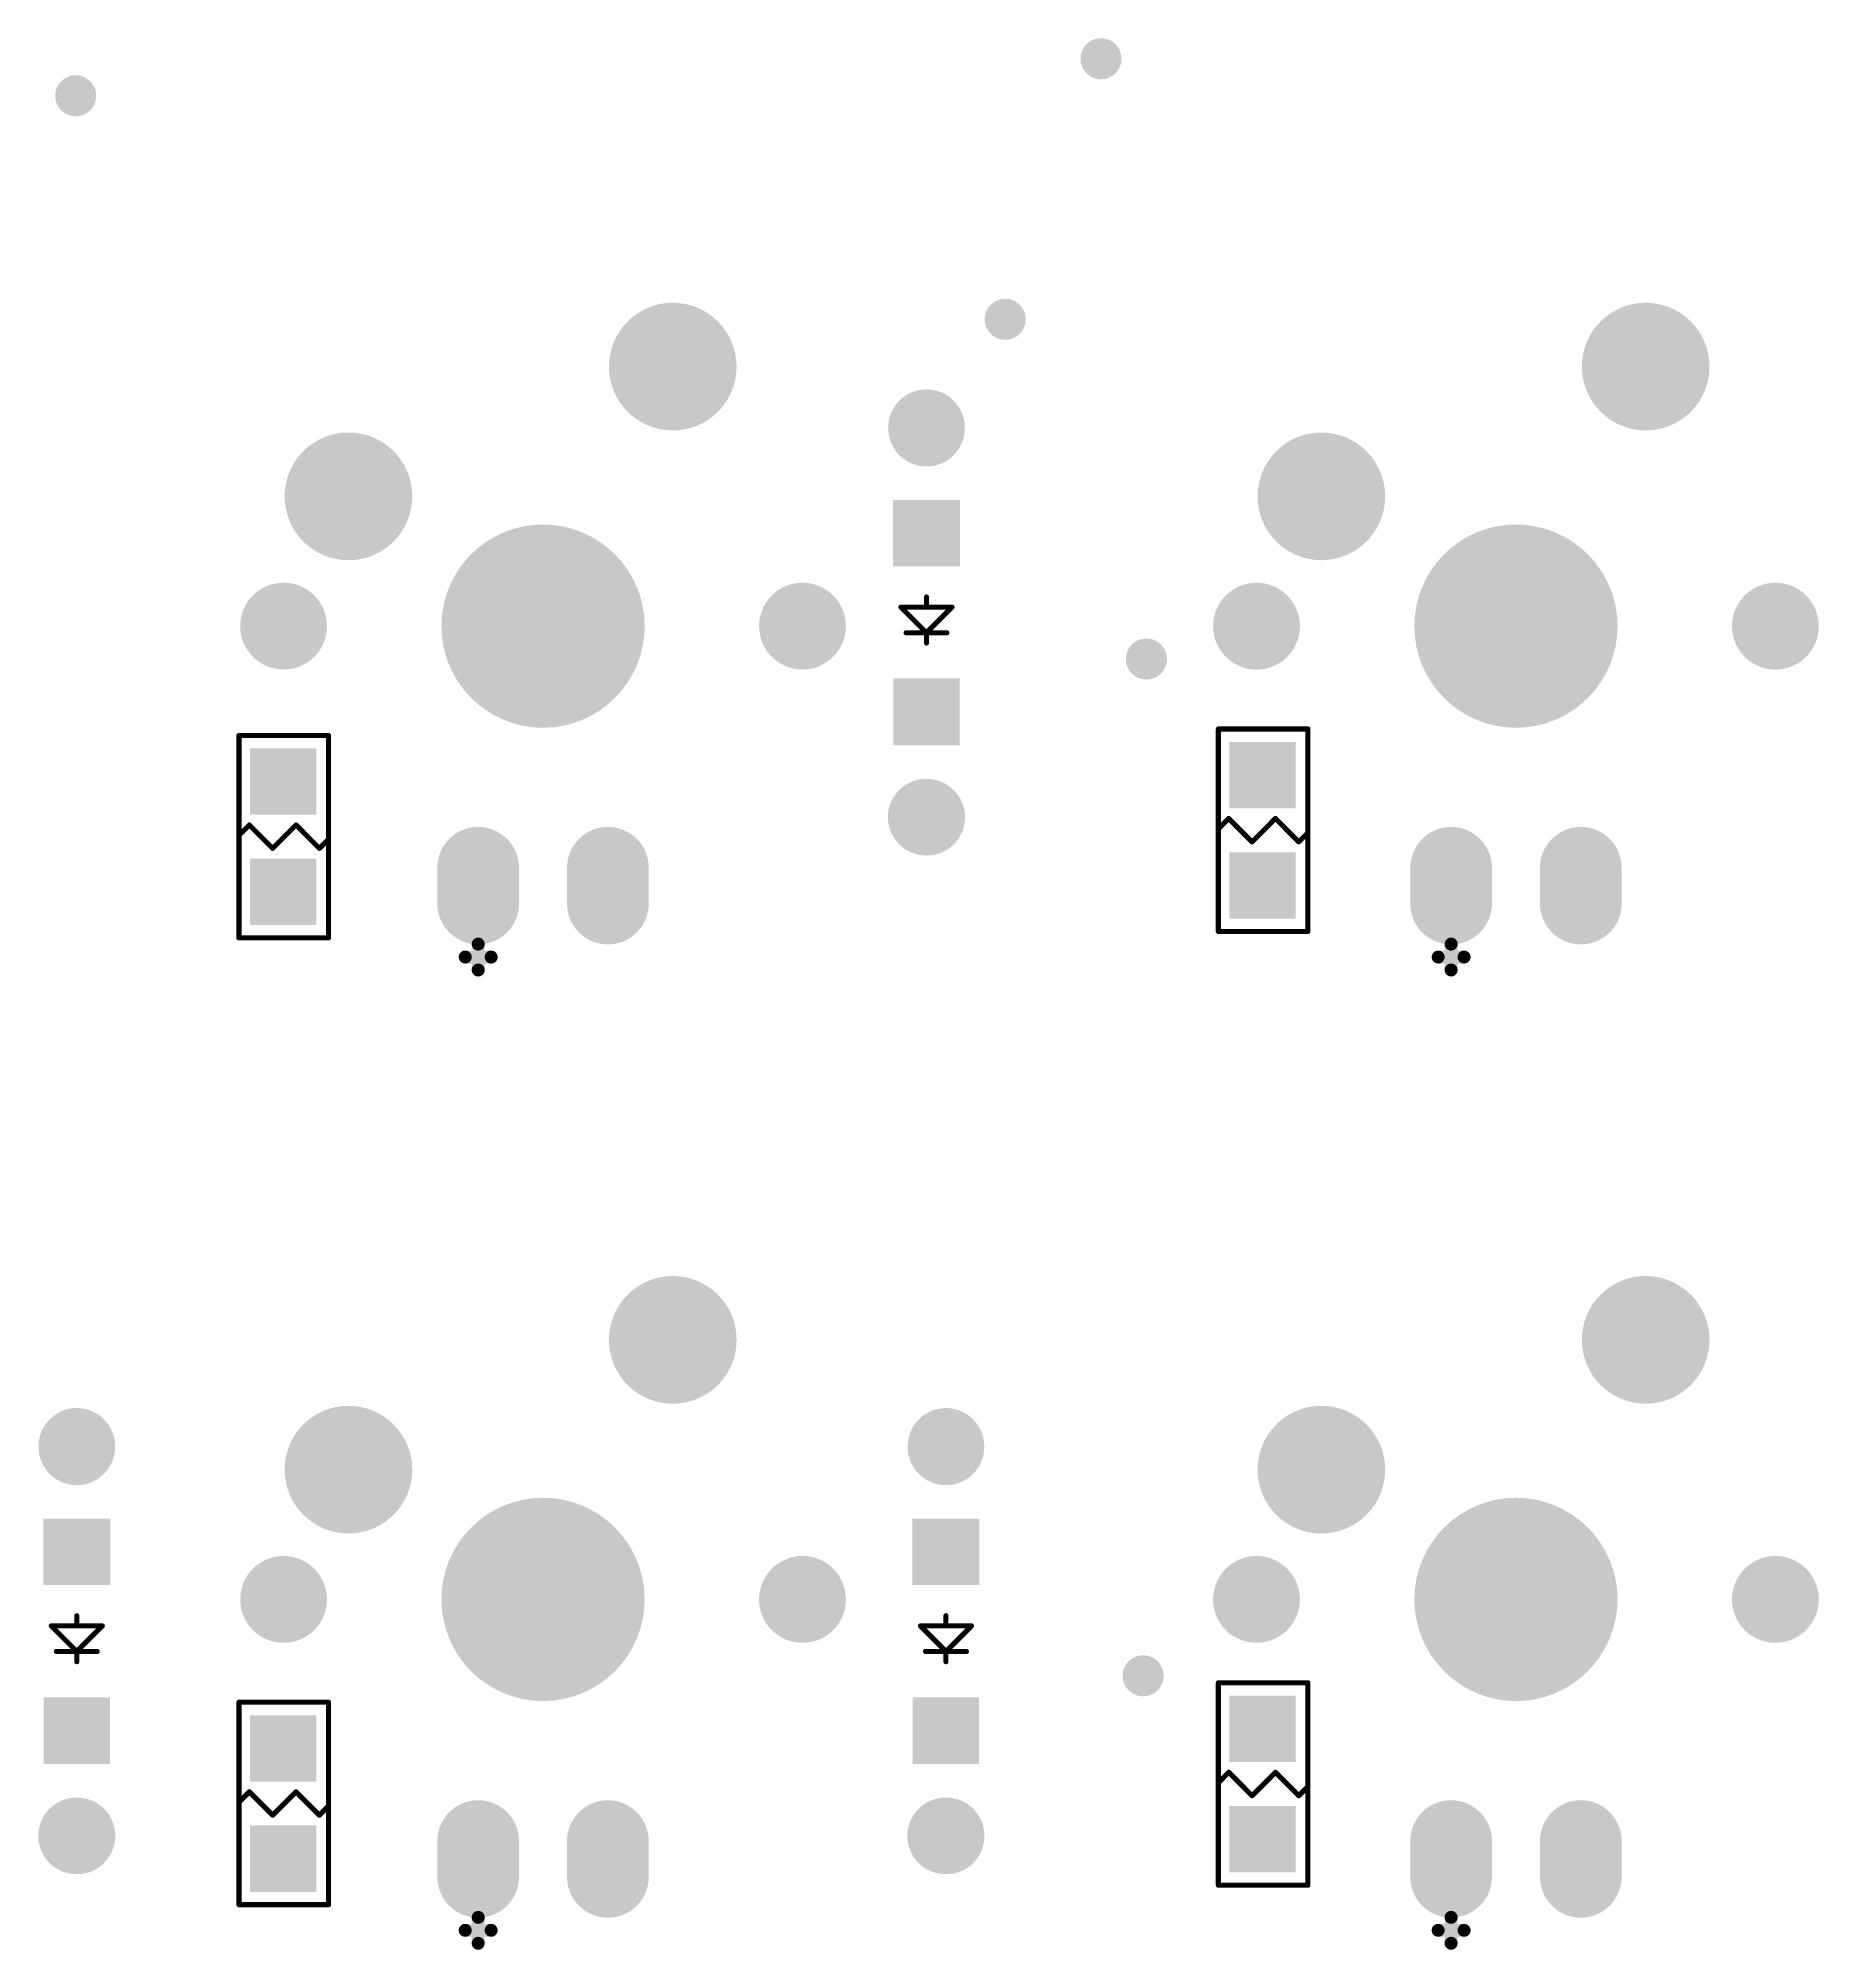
# Model space of a CAD drawing. Extents: x 407 to 769, y 688 to 804.
# Drawn here: x 692.61 to 727.48, y 729.72 to 767.14 of the extents above; entities that cross this region are included whole.
import ezdxf

# ---------------------------------------------------------------- set-up
doc = ezdxf.new("R2010")
doc.units = 0
doc.layers.get('0').update_dxf_attribs({"linetype": 'CONTINUOUS'})
for name, color, linetype in [('BOTTOMOVERLAY', 54, 'CONTINUOUS'), ('BOTTOMPASTE', 16, 'CONTINUOUS'), ('BOTTOMSOLDER', 6, 'CONTINUOUS'), ('MULTILAYER', 9, 'CONTINUOUS'), ('TOPSOLDER', 216, 'CONTINUOUS')]:
    doc.layers.add(name, color=color, linetype=linetype)

# ---------------------------------------------------------------- blocks, each defined once
blk = doc.blocks.new('IN4148G_B_50')
at = {"layer": 'BOTTOMOVERLAY', "const_width": 0.1}
for points in [[(0, 0.4), (0, 0.2)], [(0, 0.2), (-0.5, -0.3)], [(0.4, 0.2), (-0.4, 0.2)], [(0.5, -0.3), (0, 0.2)], [(0.5, -0.3), (-0.5, -0.3)], [(0, -0.3), (0, -0.5)]]:
    blk.add_lwpolyline(points, dxfattribs=at)
at = {"layer": 'BOTTOMOVERLAY', "const_width": 0.05}
for points in [[(-0.025, 0.4, 1), (0.025, 0.4, 1)], [(-0.425, 0.2, 1), (-0.375, 0.2, 1)], [(-0.025, 0.2, 1), (0.025, 0.2, 1)], [(-0.025, 0.2, 1), (0.025, 0.2, 1)], [(-0.025, 0.2, 1), (0.025, 0.2, 1)], [(0.375, 0.2, 1), (0.425, 0.2, 1)], [(-0.525, -0.3, 1), (-0.475, -0.3, 1)], [(-0.525, -0.3, 1), (-0.475, -0.3, 1)], [(-0.025, -0.3, 1), (0.025, -0.3, 1)], [(0.475, -0.3, 1), (0.525, -0.3, 1)], [(0.475, -0.3, 1), (0.525, -0.3, 1)], [(-0.025, -0.5, 1), (0.025, -0.5, 1)]]:
    blk.add_lwpolyline(points, format="xyb", close=True, dxfattribs=at)
at = {"layer": 'BOTTOMPASTE'}
for points in [[(-0.65, 1.095), (0.65, 1.095), (-0.65, 2.405), (0.65, 2.405)], [(-0.655, -2.4), (0.655, -2.4), (-0.655, -1.1), (0.655, -1.1)]]:
    blk.add_solid(points, dxfattribs=at)
at = {"layer": 'BOTTOMSOLDER', "const_width": 1.5}
for points in [[(0.005, 3.81), (-0.005, 3.81)], [(0, -3.805), (0, -3.815)]]:
    blk.add_lwpolyline(points, dxfattribs=at)
at = {"layer": 'BOTTOMSOLDER', "const_width": 0.75}
for points in [[(-0.38, 3.81, 1), (0.37, 3.81, 1)], [(-0.37, 3.81, 1), (0.38, 3.81, 1)], [(-0.375, -3.805, 1), (0.375, -3.805, 1)], [(-0.375, -3.815, 1), (0.375, -3.815, 1)]]:
    blk.add_lwpolyline(points, format="xyb", close=True, dxfattribs=at)
at = {"layer": 'BOTTOMSOLDER'}
for points in [[(-0.65, 1.095), (0.65, 1.095), (-0.65, 2.405), (0.65, 2.405)], [(-0.655, -2.4), (0.655, -2.4), (-0.655, -1.1), (0.655, -1.1)]]:
    blk.add_solid(points, dxfattribs=at)
at = {"layer": 'MULTILAYER', "const_width": 1.5}
for points in [[(0.005, 3.81), (-0.005, 3.81)], [(0, -3.805), (0, -3.815)]]:
    blk.add_lwpolyline(points, dxfattribs=at)
at = {"layer": 'MULTILAYER', "const_width": 0.75}
for points in [[(-0.38, 3.81, 1), (0.37, 3.81, 1)], [(-0.37, 3.81, 1), (0.38, 3.81, 1)], [(-0.375, -3.805, 1), (0.375, -3.805, 1)], [(-0.375, -3.815, 1), (0.375, -3.815, 1)]]:
    blk.add_lwpolyline(points, format="xyb", close=True, dxfattribs=at)
blk = doc.blocks.new('IN4148G_B_51')
at = {"layer": 'BOTTOMOVERLAY', "const_width": 0.1}
for points in [[(0, 0.4), (0, 0.2)], [(0, 0.2), (-0.5, -0.3)], [(0.4, 0.2), (-0.4, 0.2)], [(0.5, -0.3), (0, 0.2)], [(0.5, -0.3), (-0.5, -0.3)], [(0, -0.3), (0, -0.5)]]:
    blk.add_lwpolyline(points, dxfattribs=at)
at = {"layer": 'BOTTOMOVERLAY', "const_width": 0.05}
for points in [[(-0.025, 0.4, 1), (0.025, 0.4, 1)], [(-0.425, 0.2, 1), (-0.375, 0.2, 1)], [(-0.025, 0.2, 1), (0.025, 0.2, 1)], [(-0.025, 0.2, 1), (0.025, 0.2, 1)], [(-0.025, 0.2, 1), (0.025, 0.2, 1)], [(0.375, 0.2, 1), (0.425, 0.2, 1)], [(-0.525, -0.3, 1), (-0.475, -0.3, 1)], [(-0.525, -0.3, 1), (-0.475, -0.3, 1)], [(-0.025, -0.3, 1), (0.025, -0.3, 1)], [(0.475, -0.3, 1), (0.525, -0.3, 1)], [(0.475, -0.3, 1), (0.525, -0.3, 1)], [(-0.025, -0.5, 1), (0.025, -0.5, 1)]]:
    blk.add_lwpolyline(points, format="xyb", close=True, dxfattribs=at)
at = {"layer": 'BOTTOMPASTE'}
for points in [[(-0.65, 1.095), (0.65, 1.095), (-0.65, 2.405), (0.65, 2.405)], [(-0.655, -2.4), (0.655, -2.4), (-0.655, -1.1), (0.655, -1.1)]]:
    blk.add_solid(points, dxfattribs=at)
at = {"layer": 'BOTTOMSOLDER', "const_width": 1.5}
for points in [[(0.005, 3.81), (-0.005, 3.81)], [(0, -3.805), (0, -3.815)]]:
    blk.add_lwpolyline(points, dxfattribs=at)
at = {"layer": 'BOTTOMSOLDER', "const_width": 0.75}
for points in [[(-0.38, 3.81, 1), (0.37, 3.81, 1)], [(-0.37, 3.81, 1), (0.38, 3.81, 1)], [(-0.375, -3.805, 1), (0.375, -3.805, 1)], [(-0.375, -3.815, 1), (0.375, -3.815, 1)]]:
    blk.add_lwpolyline(points, format="xyb", close=True, dxfattribs=at)
at = {"layer": 'BOTTOMSOLDER'}
for points in [[(-0.65, 1.095), (0.65, 1.095), (-0.65, 2.405), (0.65, 2.405)], [(-0.655, -2.4), (0.655, -2.4), (-0.655, -1.1), (0.655, -1.1)]]:
    blk.add_solid(points, dxfattribs=at)
at = {"layer": 'MULTILAYER', "const_width": 1.5}
for points in [[(0.005, 3.81), (-0.005, 3.81)], [(0, -3.805), (0, -3.815)]]:
    blk.add_lwpolyline(points, dxfattribs=at)
at = {"layer": 'MULTILAYER', "const_width": 0.75}
for points in [[(-0.38, 3.81, 1), (0.37, 3.81, 1)], [(-0.37, 3.81, 1), (0.38, 3.81, 1)], [(-0.375, -3.805, 1), (0.375, -3.805, 1)], [(-0.375, -3.815, 1), (0.375, -3.815, 1)]]:
    blk.add_lwpolyline(points, format="xyb", close=True, dxfattribs=at)
blk = doc.blocks.new('IN4148G_B_69')
at = {"layer": 'BOTTOMOVERLAY', "const_width": 0.1}
for points in [[(0, 0.4), (0, 0.2)], [(0, 0.2), (-0.5, -0.3)], [(0.4, 0.2), (-0.4, 0.2)], [(0.5, -0.3), (0, 0.2)], [(0.5, -0.3), (-0.5, -0.3)], [(0, -0.3), (0, -0.5)]]:
    blk.add_lwpolyline(points, dxfattribs=at)
at = {"layer": 'BOTTOMOVERLAY', "const_width": 0.05}
for points in [[(-0.025, 0.4, 1), (0.025, 0.4, 1)], [(-0.425, 0.2, 1), (-0.375, 0.2, 1)], [(-0.025, 0.2, 1), (0.025, 0.2, 1)], [(-0.025, 0.2, 1), (0.025, 0.2, 1)], [(-0.025, 0.2, 1), (0.025, 0.2, 1)], [(0.375, 0.2, 1), (0.425, 0.2, 1)], [(-0.525, -0.3, 1), (-0.475, -0.3, 1)], [(-0.525, -0.3, 1), (-0.475, -0.3, 1)], [(-0.025, -0.3, 1), (0.025, -0.3, 1)], [(0.475, -0.3, 1), (0.525, -0.3, 1)], [(0.475, -0.3, 1), (0.525, -0.3, 1)], [(-0.025, -0.5, 1), (0.025, -0.5, 1)]]:
    blk.add_lwpolyline(points, format="xyb", close=True, dxfattribs=at)
at = {"layer": 'BOTTOMPASTE'}
for points in [[(-0.65, 1.095), (0.65, 1.095), (-0.65, 2.405), (0.65, 2.405)], [(-0.655, -2.4), (0.655, -2.4), (-0.655, -1.1), (0.655, -1.1)]]:
    blk.add_solid(points, dxfattribs=at)
at = {"layer": 'BOTTOMSOLDER', "const_width": 1.5}
for points in [[(0.005, 3.81), (-0.005, 3.81)], [(0, -3.805), (0, -3.815)]]:
    blk.add_lwpolyline(points, dxfattribs=at)
at = {"layer": 'BOTTOMSOLDER', "const_width": 0.75}
for points in [[(-0.38, 3.81, 1), (0.37, 3.81, 1)], [(-0.37, 3.81, 1), (0.38, 3.81, 1)], [(-0.375, -3.805, 1), (0.375, -3.805, 1)], [(-0.375, -3.815, 1), (0.375, -3.815, 1)]]:
    blk.add_lwpolyline(points, format="xyb", close=True, dxfattribs=at)
at = {"layer": 'BOTTOMSOLDER'}
for points in [[(-0.65, 1.095), (0.65, 1.095), (-0.65, 2.405), (0.65, 2.405)], [(-0.655, -2.4), (0.655, -2.4), (-0.655, -1.1), (0.655, -1.1)]]:
    blk.add_solid(points, dxfattribs=at)
at = {"layer": 'MULTILAYER', "const_width": 1.5}
for points in [[(0.005, 3.81), (-0.005, 3.81)], [(0, -3.805), (0, -3.815)]]:
    blk.add_lwpolyline(points, dxfattribs=at)
at = {"layer": 'MULTILAYER', "const_width": 0.75}
for points in [[(-0.38, 3.81, 1), (0.37, 3.81, 1)], [(-0.37, 3.81, 1), (0.38, 3.81, 1)], [(-0.375, -3.805, 1), (0.375, -3.805, 1)], [(-0.375, -3.815, 1), (0.375, -3.815, 1)]]:
    blk.add_lwpolyline(points, format="xyb", close=True, dxfattribs=at)
blk = doc.blocks.new('R0805_B_217')
at = {"layer": 'BOTTOMOVERLAY', "const_width": 0.1}
for points in [[(-0.889, 1.981), (0.864, 1.981)], [(-0.889, -1.981), (-0.889, 1.981)], [(0.864, -1.981), (0.864, 1.981)], [(-0.889, 0.025), (-0.686, 0.229)], [(-0.686, 0.229), (-0.229, -0.229)], [(-0.229, -0.229), (0, 0)], [(0, 0), (0.229, 0.229)], [(0.229, 0.229), (0.686, -0.229)], [(0.686, -0.229), (0.864, -0.051)], [(-0.889, -1.981), (0.864, -1.981)]]:
    blk.add_lwpolyline(points, dxfattribs=at)
at = {"layer": 'BOTTOMOVERLAY', "const_width": 0.05}
for points in [[(-0.914, 1.981, 1), (-0.864, 1.981, 1)], [(-0.914, 1.981, 1), (-0.864, 1.981, 1)], [(0.839, 1.981, 1), (0.889, 1.981, 1)], [(0.839, 1.981, 1), (0.889, 1.981, 1)], [(-0.914, 0.025, 1), (-0.864, 0.025, 1)], [(-0.711, 0.229, 1), (-0.661, 0.229, 1)], [(-0.711, 0.229, 1), (-0.661, 0.229, 1)], [(-0.025, 0, 1), (0.025, 0, 1)], [(-0.025, 0, 1), (0.025, 0, 1)], [(0.204, 0.229, 1), (0.254, 0.229, 1)], [(0.204, 0.229, 1), (0.254, 0.229, 1)], [(-0.254, -0.229, 1), (-0.204, -0.229, 1)], [(-0.254, -0.229, 1), (-0.204, -0.229, 1)], [(0.661, -0.229, 1), (0.711, -0.229, 1)], [(0.661, -0.229, 1), (0.711, -0.229, 1)], [(0.839, -0.051, 1), (0.889, -0.051, 1)], [(-0.914, -1.981, 1), (-0.864, -1.981, 1)], [(-0.914, -1.981, 1), (-0.864, -1.981, 1)], [(0.839, -1.981, 1), (0.889, -1.981, 1)], [(0.839, -1.981, 1), (0.889, -1.981, 1)]]:
    blk.add_lwpolyline(points, format="xyb", close=True, dxfattribs=at)
at = {"layer": 'BOTTOMPASTE'}
for points in [[(0.625, 0.428), (0.625, 1.728), (-0.675, 0.428), (-0.675, 1.728)], [(0.625, -1.731), (0.625, -0.431), (-0.675, -1.731), (-0.675, -0.431)]]:
    blk.add_solid(points, dxfattribs=at)
at = {"layer": 'BOTTOMSOLDER'}
for points in [[(0.625, 0.428), (0.625, 1.728), (-0.675, 0.428), (-0.675, 1.728)], [(0.625, -1.731), (0.625, -0.431), (-0.675, -1.731), (-0.675, -0.431)]]:
    blk.add_solid(points, dxfattribs=at)
blk = doc.blocks.new('R0805_B_218')
at = {"layer": 'BOTTOMOVERLAY', "const_width": 0.1}
for points in [[(-0.889, 1.981), (0.864, 1.981)], [(-0.889, -1.981), (-0.889, 1.981)], [(0.864, -1.981), (0.864, 1.981)], [(-0.889, 0.025), (-0.686, 0.229)], [(-0.686, 0.229), (-0.229, -0.229)], [(-0.229, -0.229), (0, 0)], [(0, 0), (0.229, 0.229)], [(0.229, 0.229), (0.686, -0.229)], [(0.686, -0.229), (0.864, -0.051)], [(-0.889, -1.981), (0.864, -1.981)]]:
    blk.add_lwpolyline(points, dxfattribs=at)
at = {"layer": 'BOTTOMOVERLAY', "const_width": 0.05}
for points in [[(-0.914, 1.981, 1), (-0.864, 1.981, 1)], [(-0.914, 1.981, 1), (-0.864, 1.981, 1)], [(0.839, 1.981, 1), (0.889, 1.981, 1)], [(0.839, 1.981, 1), (0.889, 1.981, 1)], [(-0.914, 0.025, 1), (-0.864, 0.025, 1)], [(-0.711, 0.229, 1), (-0.661, 0.229, 1)], [(-0.711, 0.229, 1), (-0.661, 0.229, 1)], [(-0.025, 0, 1), (0.025, 0, 1)], [(-0.025, 0, 1), (0.025, 0, 1)], [(0.204, 0.229, 1), (0.254, 0.229, 1)], [(0.204, 0.229, 1), (0.254, 0.229, 1)], [(-0.254, -0.229, 1), (-0.204, -0.229, 1)], [(-0.254, -0.229, 1), (-0.204, -0.229, 1)], [(0.661, -0.229, 1), (0.711, -0.229, 1)], [(0.661, -0.229, 1), (0.711, -0.229, 1)], [(0.839, -0.051, 1), (0.889, -0.051, 1)], [(-0.914, -1.981, 1), (-0.864, -1.981, 1)], [(-0.914, -1.981, 1), (-0.864, -1.981, 1)], [(0.839, -1.981, 1), (0.889, -1.981, 1)], [(0.839, -1.981, 1), (0.889, -1.981, 1)]]:
    blk.add_lwpolyline(points, format="xyb", close=True, dxfattribs=at)
at = {"layer": 'BOTTOMPASTE'}
for points in [[(0.625, 0.428), (0.625, 1.728), (-0.675, 0.428), (-0.675, 1.728)], [(0.625, -1.731), (0.625, -0.431), (-0.675, -1.731), (-0.675, -0.431)]]:
    blk.add_solid(points, dxfattribs=at)
at = {"layer": 'BOTTOMSOLDER'}
for points in [[(0.625, 0.428), (0.625, 1.728), (-0.675, 0.428), (-0.675, 1.728)], [(0.625, -1.731), (0.625, -0.431), (-0.675, -1.731), (-0.675, -0.431)]]:
    blk.add_solid(points, dxfattribs=at)
blk = doc.blocks.new('R0805_B_232')
at = {"layer": 'BOTTOMOVERLAY', "const_width": 0.1}
for points in [[(-0.889, 1.981), (0.864, 1.981)], [(-0.889, -1.981), (-0.889, 1.981)], [(0.864, -1.981), (0.864, 1.981)], [(-0.889, 0.025), (-0.686, 0.229)], [(-0.686, 0.229), (-0.229, -0.229)], [(-0.229, -0.229), (0, 0)], [(0, 0), (0.229, 0.229)], [(0.229, 0.229), (0.686, -0.229)], [(0.686, -0.229), (0.864, -0.051)], [(-0.889, -1.981), (0.864, -1.981)]]:
    blk.add_lwpolyline(points, dxfattribs=at)
at = {"layer": 'BOTTOMOVERLAY', "const_width": 0.05}
for points in [[(-0.914, 1.981, 1), (-0.864, 1.981, 1)], [(-0.914, 1.981, 1), (-0.864, 1.981, 1)], [(0.839, 1.981, 1), (0.889, 1.981, 1)], [(0.839, 1.981, 1), (0.889, 1.981, 1)], [(-0.914, 0.025, 1), (-0.864, 0.025, 1)], [(-0.711, 0.229, 1), (-0.661, 0.229, 1)], [(-0.711, 0.229, 1), (-0.661, 0.229, 1)], [(-0.025, 0, 1), (0.025, 0, 1)], [(-0.025, 0, 1), (0.025, 0, 1)], [(0.204, 0.229, 1), (0.254, 0.229, 1)], [(0.204, 0.229, 1), (0.254, 0.229, 1)], [(-0.254, -0.229, 1), (-0.204, -0.229, 1)], [(-0.254, -0.229, 1), (-0.204, -0.229, 1)], [(0.661, -0.229, 1), (0.711, -0.229, 1)], [(0.661, -0.229, 1), (0.711, -0.229, 1)], [(0.839, -0.051, 1), (0.889, -0.051, 1)], [(-0.914, -1.981, 1), (-0.864, -1.981, 1)], [(-0.914, -1.981, 1), (-0.864, -1.981, 1)], [(0.839, -1.981, 1), (0.889, -1.981, 1)], [(0.839, -1.981, 1), (0.889, -1.981, 1)]]:
    blk.add_lwpolyline(points, format="xyb", close=True, dxfattribs=at)
at = {"layer": 'BOTTOMPASTE'}
for points in [[(0.625, 0.428), (0.625, 1.728), (-0.675, 0.428), (-0.675, 1.728)], [(0.625, -1.731), (0.625, -0.431), (-0.675, -1.731), (-0.675, -0.431)]]:
    blk.add_solid(points, dxfattribs=at)
at = {"layer": 'BOTTOMSOLDER'}
for points in [[(0.625, 0.428), (0.625, 1.728), (-0.675, 0.428), (-0.675, 1.728)], [(0.625, -1.731), (0.625, -0.431), (-0.675, -1.731), (-0.675, -0.431)]]:
    blk.add_solid(points, dxfattribs=at)
blk = doc.blocks.new('R0805_B_233')
at = {"layer": 'BOTTOMOVERLAY', "const_width": 0.1}
for points in [[(-0.889, 1.981), (0.864, 1.981)], [(-0.889, -1.981), (-0.889, 1.981)], [(0.864, -1.981), (0.864, 1.981)], [(-0.889, 0.025), (-0.686, 0.229)], [(-0.686, 0.229), (-0.229, -0.229)], [(-0.229, -0.229), (0, 0)], [(0, 0), (0.229, 0.229)], [(0.229, 0.229), (0.686, -0.229)], [(0.686, -0.229), (0.864, -0.051)], [(-0.889, -1.981), (0.864, -1.981)]]:
    blk.add_lwpolyline(points, dxfattribs=at)
at = {"layer": 'BOTTOMOVERLAY', "const_width": 0.05}
for points in [[(-0.914, 1.981, 1), (-0.864, 1.981, 1)], [(-0.914, 1.981, 1), (-0.864, 1.981, 1)], [(0.839, 1.981, 1), (0.889, 1.981, 1)], [(0.839, 1.981, 1), (0.889, 1.981, 1)], [(-0.914, 0.025, 1), (-0.864, 0.025, 1)], [(-0.711, 0.229, 1), (-0.661, 0.229, 1)], [(-0.711, 0.229, 1), (-0.661, 0.229, 1)], [(-0.025, 0, 1), (0.025, 0, 1)], [(-0.025, 0, 1), (0.025, 0, 1)], [(0.204, 0.229, 1), (0.254, 0.229, 1)], [(0.204, 0.229, 1), (0.254, 0.229, 1)], [(-0.254, -0.229, 1), (-0.204, -0.229, 1)], [(-0.254, -0.229, 1), (-0.204, -0.229, 1)], [(0.661, -0.229, 1), (0.711, -0.229, 1)], [(0.661, -0.229, 1), (0.711, -0.229, 1)], [(0.839, -0.051, 1), (0.889, -0.051, 1)], [(-0.914, -1.981, 1), (-0.864, -1.981, 1)], [(-0.914, -1.981, 1), (-0.864, -1.981, 1)], [(0.839, -1.981, 1), (0.889, -1.981, 1)], [(0.839, -1.981, 1), (0.889, -1.981, 1)]]:
    blk.add_lwpolyline(points, format="xyb", close=True, dxfattribs=at)
at = {"layer": 'BOTTOMPASTE'}
for points in [[(0.625, 0.428), (0.625, 1.728), (-0.675, 0.428), (-0.675, 1.728)], [(0.625, -1.731), (0.625, -0.431), (-0.675, -1.731), (-0.675, -0.431)]]:
    blk.add_solid(points, dxfattribs=at)
at = {"layer": 'BOTTOMSOLDER'}
for points in [[(0.625, 0.428), (0.625, 1.728), (-0.675, 0.428), (-0.675, 1.728)], [(0.625, -1.731), (0.625, -0.431), (-0.675, -1.731), (-0.675, -0.431)]]:
    blk.add_solid(points, dxfattribs=at)
blk = doc.blocks.new('MX1UP__B_281')
at = {"layer": 'BOTTOMOVERLAY', "const_width": 0.254}
for points in [[(-1.524, -6.477), (-1.016, -6.477)], [(-1.27, -6.731), (-1.27, -6.223)]]:
    blk.add_lwpolyline(points, dxfattribs=at)
at = {"layer": 'BOTTOMOVERLAY', "const_width": 0.127}
for points in [[(-1.587, -6.477, 1), (-1.46, -6.477, 1)], [(-1.333, -6.223, 1), (-1.206, -6.223, 1)], [(-1.079, -6.477, 1), (-0.952, -6.477, 1)], [(-1.333, -6.731, 1), (-1.206, -6.731, 1)]]:
    blk.add_lwpolyline(points, format="xyb", close=True, dxfattribs=at)
at = {"layer": 'BOTTOMSOLDER'}
for points, const_width in [([(1.915, 5.08, 1), (3.165, 5.08, 1)], 1.25), ([(-4.435, 2.54, 1), (-3.185, 2.54, 1)], 1.25), ([(-0.995, 0, 1), (0.995, 0, 1)], 1.99), ([(-5.505, 0, 1), (-4.655, 0, 1)], 0.85), ([(4.655, 0, 1), (5.505, 0, 1)], 0.85), ([(-1.67, -4.73, 1), (-0.87, -4.73, 1)], 0.8), ([(0.87, -4.73, 1), (1.67, -4.73, 1)], 0.8), ([(-1.67, -5.43, 1), (-0.87, -5.43, 1)], 0.8), ([(0.87, -5.43, 1), (1.67, -5.43, 1)], 0.8)]:
    blk.add_lwpolyline(points, format="xyb", close=True, dxfattribs=dict(at, const_width=const_width))
at = {"layer": 'BOTTOMSOLDER', "const_width": 1.6}
for points in [[(-1.27, -5.43), (-1.27, -4.73)], [(1.27, -5.43), (1.27, -4.73)]]:
    blk.add_lwpolyline(points, dxfattribs=at)
at = {"layer": 'MULTILAYER'}
for points, const_width in [([(1.915, 5.08, 1), (3.165, 5.08, 1)], 1.25), ([(-4.435, 2.54, 1), (-3.185, 2.54, 1)], 1.25), ([(-0.995, 0, 1), (0.995, 0, 1)], 1.99), ([(-5.505, 0, 1), (-4.655, 0, 1)], 0.85), ([(4.655, 0, 1), (5.505, 0, 1)], 0.85), ([(-1.67, -4.73, 1), (-0.87, -4.73, 1)], 0.8), ([(0.87, -4.73, 1), (1.67, -4.73, 1)], 0.8), ([(-1.67, -5.43, 1), (-0.87, -5.43, 1)], 0.8), ([(0.87, -5.43, 1), (1.67, -5.43, 1)], 0.8)]:
    blk.add_lwpolyline(points, format="xyb", close=True, dxfattribs=dict(at, const_width=const_width))
at = {"layer": 'MULTILAYER', "const_width": 1.6}
for points in [[(-1.27, -5.43), (-1.27, -4.73)], [(1.27, -5.43), (1.27, -4.73)]]:
    blk.add_lwpolyline(points, dxfattribs=at)
at = {"layer": 'TOPSOLDER'}
for points, const_width in [([(1.915, 5.08, 1), (3.165, 5.08, 1)], 1.25), ([(-4.435, 2.54, 1), (-3.185, 2.54, 1)], 1.25), ([(-0.995, 0, 1), (0.995, 0, 1)], 1.99), ([(-5.505, 0, 1), (-4.655, 0, 1)], 0.85), ([(4.655, 0, 1), (5.505, 0, 1)], 0.85), ([(-1.67, -4.73, 1), (-0.87, -4.73, 1)], 0.8), ([(0.87, -4.73, 1), (1.67, -4.73, 1)], 0.8), ([(-1.67, -5.43, 1), (-0.87, -5.43, 1)], 0.8), ([(0.87, -5.43, 1), (1.67, -5.43, 1)], 0.8)]:
    blk.add_lwpolyline(points, format="xyb", close=True, dxfattribs=dict(at, const_width=const_width))
at = {"layer": 'TOPSOLDER', "const_width": 1.6}
for points in [[(-1.27, -5.43), (-1.27, -4.73)], [(1.27, -5.43), (1.27, -4.73)]]:
    blk.add_lwpolyline(points, dxfattribs=at)
blk = doc.blocks.new('MX1UP__B_282')
at = {"layer": 'BOTTOMOVERLAY', "const_width": 0.254}
for points in [[(-1.524, -6.477), (-1.016, -6.477)], [(-1.27, -6.731), (-1.27, -6.223)]]:
    blk.add_lwpolyline(points, dxfattribs=at)
at = {"layer": 'BOTTOMOVERLAY', "const_width": 0.127}
for points in [[(-1.587, -6.477, 1), (-1.46, -6.477, 1)], [(-1.333, -6.223, 1), (-1.206, -6.223, 1)], [(-1.079, -6.477, 1), (-0.952, -6.477, 1)], [(-1.333, -6.731, 1), (-1.206, -6.731, 1)]]:
    blk.add_lwpolyline(points, format="xyb", close=True, dxfattribs=at)
at = {"layer": 'BOTTOMSOLDER'}
for points, const_width in [([(1.915, 5.08, 1), (3.165, 5.08, 1)], 1.25), ([(-4.435, 2.54, 1), (-3.185, 2.54, 1)], 1.25), ([(-0.995, 0, 1), (0.995, 0, 1)], 1.99), ([(-5.505, 0, 1), (-4.655, 0, 1)], 0.85), ([(4.655, 0, 1), (5.505, 0, 1)], 0.85), ([(-1.67, -4.73, 1), (-0.87, -4.73, 1)], 0.8), ([(0.87, -4.73, 1), (1.67, -4.73, 1)], 0.8), ([(-1.67, -5.43, 1), (-0.87, -5.43, 1)], 0.8), ([(0.87, -5.43, 1), (1.67, -5.43, 1)], 0.8)]:
    blk.add_lwpolyline(points, format="xyb", close=True, dxfattribs=dict(at, const_width=const_width))
at = {"layer": 'BOTTOMSOLDER', "const_width": 1.6}
for points in [[(-1.27, -5.43), (-1.27, -4.73)], [(1.27, -5.43), (1.27, -4.73)]]:
    blk.add_lwpolyline(points, dxfattribs=at)
at = {"layer": 'MULTILAYER'}
for points, const_width in [([(1.915, 5.08, 1), (3.165, 5.08, 1)], 1.25), ([(-4.435, 2.54, 1), (-3.185, 2.54, 1)], 1.25), ([(-0.995, 0, 1), (0.995, 0, 1)], 1.99), ([(-5.505, 0, 1), (-4.655, 0, 1)], 0.85), ([(4.655, 0, 1), (5.505, 0, 1)], 0.85), ([(-1.67, -4.73, 1), (-0.87, -4.73, 1)], 0.8), ([(0.87, -4.73, 1), (1.67, -4.73, 1)], 0.8), ([(-1.67, -5.43, 1), (-0.87, -5.43, 1)], 0.8), ([(0.87, -5.43, 1), (1.67, -5.43, 1)], 0.8)]:
    blk.add_lwpolyline(points, format="xyb", close=True, dxfattribs=dict(at, const_width=const_width))
at = {"layer": 'MULTILAYER', "const_width": 1.6}
for points in [[(-1.27, -5.43), (-1.27, -4.73)], [(1.27, -5.43), (1.27, -4.73)]]:
    blk.add_lwpolyline(points, dxfattribs=at)
at = {"layer": 'TOPSOLDER'}
for points, const_width in [([(1.915, 5.08, 1), (3.165, 5.08, 1)], 1.25), ([(-4.435, 2.54, 1), (-3.185, 2.54, 1)], 1.25), ([(-0.995, 0, 1), (0.995, 0, 1)], 1.99), ([(-5.505, 0, 1), (-4.655, 0, 1)], 0.85), ([(4.655, 0, 1), (5.505, 0, 1)], 0.85), ([(-1.67, -4.73, 1), (-0.87, -4.73, 1)], 0.8), ([(0.87, -4.73, 1), (1.67, -4.73, 1)], 0.8), ([(-1.67, -5.43, 1), (-0.87, -5.43, 1)], 0.8), ([(0.87, -5.43, 1), (1.67, -5.43, 1)], 0.8)]:
    blk.add_lwpolyline(points, format="xyb", close=True, dxfattribs=dict(at, const_width=const_width))
at = {"layer": 'TOPSOLDER', "const_width": 1.6}
for points in [[(-1.27, -5.43), (-1.27, -4.73)], [(1.27, -5.43), (1.27, -4.73)]]:
    blk.add_lwpolyline(points, dxfattribs=at)
blk = doc.blocks.new('MX1UP__B_284')
at = {"layer": 'BOTTOMOVERLAY', "const_width": 0.254}
for points in [[(-1.524, -6.477), (-1.016, -6.477)], [(-1.27, -6.731), (-1.27, -6.223)]]:
    blk.add_lwpolyline(points, dxfattribs=at)
at = {"layer": 'BOTTOMOVERLAY', "const_width": 0.127}
for points in [[(-1.587, -6.477, 1), (-1.46, -6.477, 1)], [(-1.333, -6.223, 1), (-1.206, -6.223, 1)], [(-1.079, -6.477, 1), (-0.952, -6.477, 1)], [(-1.333, -6.731, 1), (-1.206, -6.731, 1)]]:
    blk.add_lwpolyline(points, format="xyb", close=True, dxfattribs=at)
at = {"layer": 'BOTTOMSOLDER'}
for points, const_width in [([(1.915, 5.08, 1), (3.165, 5.08, 1)], 1.25), ([(-4.435, 2.54, 1), (-3.185, 2.54, 1)], 1.25), ([(-0.995, 0, 1), (0.995, 0, 1)], 1.99), ([(-5.505, 0, 1), (-4.655, 0, 1)], 0.85), ([(4.655, 0, 1), (5.505, 0, 1)], 0.85), ([(-1.67, -4.73, 1), (-0.87, -4.73, 1)], 0.8), ([(0.87, -4.73, 1), (1.67, -4.73, 1)], 0.8), ([(-1.67, -5.43, 1), (-0.87, -5.43, 1)], 0.8), ([(0.87, -5.43, 1), (1.67, -5.43, 1)], 0.8)]:
    blk.add_lwpolyline(points, format="xyb", close=True, dxfattribs=dict(at, const_width=const_width))
at = {"layer": 'BOTTOMSOLDER', "const_width": 1.6}
for points in [[(-1.27, -5.43), (-1.27, -4.73)], [(1.27, -5.43), (1.27, -4.73)]]:
    blk.add_lwpolyline(points, dxfattribs=at)
at = {"layer": 'MULTILAYER'}
for points, const_width in [([(1.915, 5.08, 1), (3.165, 5.08, 1)], 1.25), ([(-4.435, 2.54, 1), (-3.185, 2.54, 1)], 1.25), ([(-0.995, 0, 1), (0.995, 0, 1)], 1.99), ([(-5.505, 0, 1), (-4.655, 0, 1)], 0.85), ([(4.655, 0, 1), (5.505, 0, 1)], 0.85), ([(-1.67, -4.73, 1), (-0.87, -4.73, 1)], 0.8), ([(0.87, -4.73, 1), (1.67, -4.73, 1)], 0.8), ([(-1.67, -5.43, 1), (-0.87, -5.43, 1)], 0.8), ([(0.87, -5.43, 1), (1.67, -5.43, 1)], 0.8)]:
    blk.add_lwpolyline(points, format="xyb", close=True, dxfattribs=dict(at, const_width=const_width))
at = {"layer": 'MULTILAYER', "const_width": 1.6}
for points in [[(-1.27, -5.43), (-1.27, -4.73)], [(1.27, -5.43), (1.27, -4.73)]]:
    blk.add_lwpolyline(points, dxfattribs=at)
at = {"layer": 'TOPSOLDER'}
for points, const_width in [([(1.915, 5.08, 1), (3.165, 5.08, 1)], 1.25), ([(-4.435, 2.54, 1), (-3.185, 2.54, 1)], 1.25), ([(-0.995, 0, 1), (0.995, 0, 1)], 1.99), ([(-5.505, 0, 1), (-4.655, 0, 1)], 0.85), ([(4.655, 0, 1), (5.505, 0, 1)], 0.85), ([(-1.67, -4.73, 1), (-0.87, -4.73, 1)], 0.8), ([(0.87, -4.73, 1), (1.67, -4.73, 1)], 0.8), ([(-1.67, -5.43, 1), (-0.87, -5.43, 1)], 0.8), ([(0.87, -5.43, 1), (1.67, -5.43, 1)], 0.8)]:
    blk.add_lwpolyline(points, format="xyb", close=True, dxfattribs=dict(at, const_width=const_width))
at = {"layer": 'TOPSOLDER', "const_width": 1.6}
for points in [[(-1.27, -5.43), (-1.27, -4.73)], [(1.27, -5.43), (1.27, -4.73)]]:
    blk.add_lwpolyline(points, dxfattribs=at)
blk = doc.blocks.new('MX1UP__B_285')
at = {"layer": 'BOTTOMOVERLAY', "const_width": 0.254}
for points in [[(-1.524, -6.477), (-1.016, -6.477)], [(-1.27, -6.731), (-1.27, -6.223)]]:
    blk.add_lwpolyline(points, dxfattribs=at)
at = {"layer": 'BOTTOMOVERLAY', "const_width": 0.127}
for points in [[(-1.587, -6.477, 1), (-1.46, -6.477, 1)], [(-1.333, -6.223, 1), (-1.206, -6.223, 1)], [(-1.079, -6.477, 1), (-0.952, -6.477, 1)], [(-1.333, -6.731, 1), (-1.206, -6.731, 1)]]:
    blk.add_lwpolyline(points, format="xyb", close=True, dxfattribs=at)
at = {"layer": 'BOTTOMSOLDER'}
for points, const_width in [([(1.915, 5.08, 1), (3.165, 5.08, 1)], 1.25), ([(-4.435, 2.54, 1), (-3.185, 2.54, 1)], 1.25), ([(-0.995, 0, 1), (0.995, 0, 1)], 1.99), ([(-5.505, 0, 1), (-4.655, 0, 1)], 0.85), ([(4.655, 0, 1), (5.505, 0, 1)], 0.85), ([(-1.67, -4.73, 1), (-0.87, -4.73, 1)], 0.8), ([(0.87, -4.73, 1), (1.67, -4.73, 1)], 0.8), ([(-1.67, -5.43, 1), (-0.87, -5.43, 1)], 0.8), ([(0.87, -5.43, 1), (1.67, -5.43, 1)], 0.8)]:
    blk.add_lwpolyline(points, format="xyb", close=True, dxfattribs=dict(at, const_width=const_width))
at = {"layer": 'BOTTOMSOLDER', "const_width": 1.6}
for points in [[(-1.27, -5.43), (-1.27, -4.73)], [(1.27, -5.43), (1.27, -4.73)]]:
    blk.add_lwpolyline(points, dxfattribs=at)
at = {"layer": 'MULTILAYER'}
for points, const_width in [([(1.915, 5.08, 1), (3.165, 5.08, 1)], 1.25), ([(-4.435, 2.54, 1), (-3.185, 2.54, 1)], 1.25), ([(-0.995, 0, 1), (0.995, 0, 1)], 1.99), ([(-5.505, 0, 1), (-4.655, 0, 1)], 0.85), ([(4.655, 0, 1), (5.505, 0, 1)], 0.85), ([(-1.67, -4.73, 1), (-0.87, -4.73, 1)], 0.8), ([(0.87, -4.73, 1), (1.67, -4.73, 1)], 0.8), ([(-1.67, -5.43, 1), (-0.87, -5.43, 1)], 0.8), ([(0.87, -5.43, 1), (1.67, -5.43, 1)], 0.8)]:
    blk.add_lwpolyline(points, format="xyb", close=True, dxfattribs=dict(at, const_width=const_width))
at = {"layer": 'MULTILAYER', "const_width": 1.6}
for points in [[(-1.27, -5.43), (-1.27, -4.73)], [(1.27, -5.43), (1.27, -4.73)]]:
    blk.add_lwpolyline(points, dxfattribs=at)
at = {"layer": 'TOPSOLDER'}
for points, const_width in [([(1.915, 5.08, 1), (3.165, 5.08, 1)], 1.25), ([(-4.435, 2.54, 1), (-3.185, 2.54, 1)], 1.25), ([(-0.995, 0, 1), (0.995, 0, 1)], 1.99), ([(-5.505, 0, 1), (-4.655, 0, 1)], 0.85), ([(4.655, 0, 1), (5.505, 0, 1)], 0.85), ([(-1.67, -4.73, 1), (-0.87, -4.73, 1)], 0.8), ([(0.87, -4.73, 1), (1.67, -4.73, 1)], 0.8), ([(-1.67, -5.43, 1), (-0.87, -5.43, 1)], 0.8), ([(0.87, -5.43, 1), (1.67, -5.43, 1)], 0.8)]:
    blk.add_lwpolyline(points, format="xyb", close=True, dxfattribs=dict(at, const_width=const_width))
at = {"layer": 'TOPSOLDER', "const_width": 1.6}
for points in [[(-1.27, -5.43), (-1.27, -4.73)], [(1.27, -5.43), (1.27, -4.73)]]:
    blk.add_lwpolyline(points, dxfattribs=at)

msp = doc.modelspace()

# ---------------------------------------------------------------- linework, layer by layer
at = {"layer": 'BOTTOMSOLDER', "const_width": 0.402}
for points in [[(713.22, 766.736, 1), (713.621, 766.736, 1)], [(693.145, 766.011, 1), (693.546, 766.011, 1)], [(711.345, 761.636, 1), (711.746, 761.636, 1)], [(714.109, 754.987, 1), (714.511, 754.987, 1)], [(714.045, 735.086, 1), (714.446, 735.086, 1)]]:
    msp.add_lwpolyline(points, format="xyb", close=True, dxfattribs=at)
at = {"layer": 'MULTILAYER', "const_width": 0.3}
for points in [[(713.271, 766.736, 1), (713.571, 766.736, 1)], [(693.196, 766.011, 1), (693.496, 766.011, 1)], [(711.396, 761.636, 1), (711.696, 761.636, 1)], [(714.16, 754.987, 1), (714.46, 754.987, 1)], [(714.096, 735.086, 1), (714.396, 735.086, 1)]]:
    msp.add_lwpolyline(points, format="xyb", close=True, dxfattribs=at)
at = {"layer": 'TOPSOLDER', "const_width": 0.402}
for points in [[(713.22, 766.736, 1), (713.621, 766.736, 1)], [(693.145, 766.011, 1), (693.546, 766.011, 1)], [(711.345, 761.636, 1), (711.746, 761.636, 1)], [(714.109, 754.987, 1), (714.511, 754.987, 1)], [(714.045, 735.086, 1), (714.446, 735.086, 1)]]:
    msp.add_lwpolyline(points, format="xyb", close=True, dxfattribs=at)

# ---------------------------------------------------------------- block references
for name, p in [('MX1UP__B_282', (702.496, 755.631)), ('MX1UP__B_281', (721.546, 755.631)), ('MX1UP__B_285', (702.496, 736.581)), ('MX1UP__B_284', (721.546, 736.581))]:
    msp.add_blockref(name, p)
for name, p, rotation in [('IN4148G_B_69', (710.004, 755.701), 180), ('R0805_B_218', (697.431, 751.51), 360), ('R0805_B_217', (716.608, 751.637), 360), ('IN4148G_B_51', (693.367, 735.762), 180), ('IN4148G_B_50', (710.385, 735.762), 180), ('R0805_B_232', (716.608, 732.968), 360), ('R0805_B_233', (697.431, 732.587), 360)]:
    msp.add_blockref(name, p, dxfattribs=dict(rotation=rotation))

# ---------------------------------------------------------------- texts
at = {"layer": 'BOTTOMOVERLAY', "text_generation_flag": 2}
for s, rotation, p in [('D145', 360, (711.147, 760.908)), ('R57', 360, (698.348, 754.05)), ('R58', 360, (717.525, 754.177)), ('Pad 7', 180, (700.845, 753.218)), ('Pad 8', 180, (719.895, 753.345)), ('D162', 360, (694.51, 740.969)), ('D163', 360, (711.528, 740.969)), ('R43', 360, (717.525, 735.508)), ('R42', 360, (698.348, 735.127)), ('Pad 4', 180, (701.099, 734.295)), ('Pad 5', 180, (719.768, 734.295))]:
    msp.add_text(s, height=0.001, rotation=rotation, dxfattribs=at).set_placement(p)

doc.saveas('drawing.dxf')
